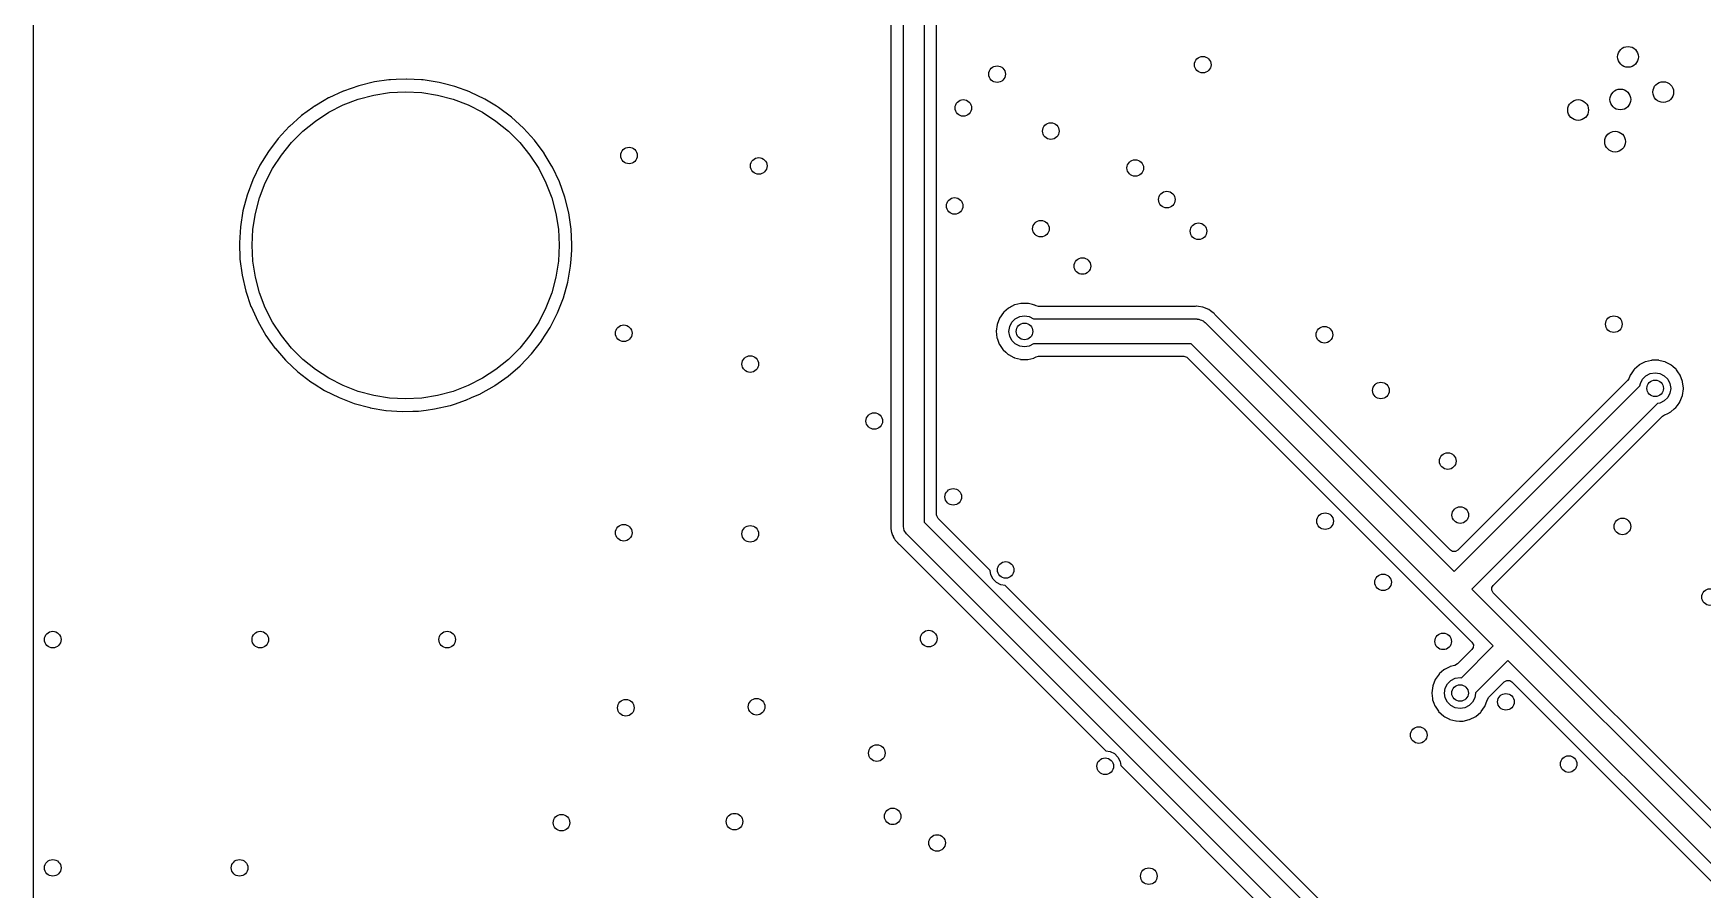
# Model space of a CAD drawing. Extents: x 4.14 to 7.68, y -5.31 to -1.77.
# Drawn here: x 4.135 to 5.718, y -4.154 to -3.342 of the extents above; entities that cross this region are included whole.
import ezdxf

# ---------------------------------------------------------------- set-up
doc = ezdxf.new("R2010")
doc.units = 0
doc.header["$MEASUREMENT"] = 0
doc.layers.add('BLACK', color=7, linetype='CONTINUOUS')

msp = doc.modelspace()

# ---------------------------------------------------------------- linework, layer by layer
at = {"layer": 'BLACK', "linetype": 'CONTINUOUS'}
for p, q in [((4.13522, -5.30864), (4.13522, -1.77797)), ((4.94833, -3.23224), (4.94833, -3.80941)), ((4.96016, -3.81), (4.96016, -3.23)), ((4.97984, -3.23408), (4.97984, -3.80592)), ((4.99167, -3.79897), (4.99167, -3.24103)), ((4.47242, -3.38647), (4.45864, -3.38841)), ((4.47378, -3.38628), (4.47242, -3.38647)), ((4.4739, -3.38627), (4.47378, -3.38628)), ((4.47378, -3.38628), (4.47378, -3.38628)), ((4.47909, -3.38605), (4.4739, -3.38627)), ((4.48917, -3.38563), (4.47909, -3.38605)), ((4.48929, -3.38562), (4.48917, -3.38563)), ((4.48917, -3.38563), (4.48917, -3.38563)), ((4.50335, -3.38641), (4.48929, -3.38562)), ((4.50455, -3.38647), (4.50335, -3.38641)), ((4.50467, -3.38648), (4.50455, -3.38647)), ((4.50455, -3.38647), (4.50455, -3.38647)), ((4.5199, -3.38884), (4.50467, -3.38648)), ((4.42901, -3.39715), (4.41524, -3.40351)), ((4.42912, -3.3971), (4.42901, -3.39715)), ((4.44367, -3.39203), (4.42912, -3.3971)), ((4.44317, -3.40477), (4.4579, -3.40082)), ((4.45864, -3.38841), (4.44367, -3.39203)), ((4.4579, -3.40082), (4.47296, -3.39844)), ((4.47296, -3.39844), (4.48819, -3.39764)), ((4.48819, -3.39764), (4.50342, -3.39844)), ((4.50342, -3.39844), (4.51848, -3.40082)), ((4.51848, -3.40082), (4.5332, -3.40477)), ((4.52001, -3.38887), (4.5199, -3.38884)), ((4.52391, -3.38987), (4.52001, -3.38887)), ((4.52001, -3.38887), (4.52001, -3.38887)), ((4.53482, -3.39267), (4.52391, -3.38987)), ((4.53493, -3.39271), (4.53482, -3.39267)), ((4.54918, -3.3979), (4.53493, -3.39271)), ((4.53493, -3.39271), (4.53493, -3.39271)), ((4.5493, -3.39794), (4.54918, -3.3979)), ((4.54918, -3.3979), (4.54918, -3.3979)), ((4.56319, -3.4046), (4.5493, -3.39794)), ((4.40025, -3.41251), (4.38948, -3.42034)), ((4.40184, -3.41136), (4.40025, -3.41251)), ((4.40195, -3.4113), (4.40184, -3.41136)), ((4.41086, -3.40607), (4.40195, -3.4113)), ((4.40195, -3.4113), (4.40195, -3.4113)), ((4.40257, -3.42546), (4.41535, -3.41715)), ((4.41513, -3.40356), (4.41086, -3.40607)), ((4.41524, -3.40351), (4.41513, -3.40356)), ((4.41524, -3.40351), (4.41524, -3.40351)), ((4.41535, -3.41715), (4.42894, -3.41023)), ((4.42894, -3.41023), (4.44317, -3.40477)), ((4.5332, -3.40477), (4.54744, -3.41023)), ((4.54744, -3.41023), (4.56102, -3.41715)), ((4.56102, -3.41715), (4.57381, -3.42546)), ((4.56329, -3.40466), (4.56319, -3.4046)), ((4.57425, -3.4113), (4.56329, -3.40466)), ((4.56329, -3.40466), (4.56329, -3.40466)), ((4.57637, -3.41258), (4.57425, -3.4113)), ((4.5887, -3.4218), (4.57637, -3.41258)), ((4.37786, -3.43064), (4.36739, -3.44195)), ((4.37795, -3.43056), (4.37786, -3.43064)), ((4.38929, -3.42049), (4.37795, -3.43056)), ((4.38938, -3.42041), (4.38929, -3.42049)), ((4.38929, -3.42049), (4.38929, -3.42049)), ((4.38948, -3.42034), (4.38938, -3.42041)), ((4.38948, -3.42034), (4.38948, -3.42034)), ((4.39072, -3.43505), (4.40257, -3.42546)), ((4.57381, -3.42546), (4.58566, -3.43505)), ((4.60008, -3.43219), (4.5887, -3.4218)), ((4.61039, -3.44364), (4.60008, -3.43219)), ((4.36739, -3.44195), (4.35808, -3.45422)), ((4.37034, -3.45768), (4.37994, -3.44584)), ((4.37994, -3.44584), (4.39072, -3.43505)), ((4.58566, -3.43505), (4.59644, -3.44584)), ((4.59644, -3.44584), (4.60604, -3.45768)), ((4.61953, -3.45604), (4.61039, -3.44364)), ((4.35808, -3.45422), (4.35, -3.46734)), ((4.36204, -3.47047), (4.37034, -3.45768)), ((4.60604, -3.45768), (4.61434, -3.47047)), ((4.61959, -3.45615), (4.61953, -3.45604)), ((4.62627, -3.46734), (4.61959, -3.45615)), ((4.34325, -3.48119), (4.33788, -3.49563)), ((4.35, -3.46734), (4.34325, -3.48119)), ((4.35511, -3.48406), (4.36204, -3.47047)), ((4.61434, -3.47047), (4.62126, -3.48406)), ((4.62742, -3.46928), (4.62627, -3.46734)), ((4.63398, -3.48322), (4.62742, -3.46928)), ((4.33788, -3.49563), (4.33394, -3.51052)), ((4.34965, -3.49829), (4.35511, -3.48406)), ((4.62126, -3.48406), (4.62673, -3.49829)), ((4.63915, -3.49773), (4.63398, -3.48322)), ((4.64288, -3.51268), (4.63915, -3.49773)), ((4.33394, -3.51052), (4.33148, -3.52573)), ((4.34332, -3.52808), (4.3457, -3.51302)), ((4.3457, -3.51302), (4.34965, -3.49829)), ((4.62673, -3.49829), (4.63068, -3.51302)), ((4.63068, -3.51302), (4.63306, -3.52808)), ((4.64513, -3.52792), (4.64288, -3.51268)), ((4.33148, -3.52573), (4.33051, -3.54111)), ((4.34252, -3.54331), (4.34332, -3.52808)), ((4.63306, -3.52808), (4.63386, -3.54331)), ((4.64513, -3.52804), (4.64513, -3.52792)), ((4.64584, -3.54248), (4.64513, -3.52804)), ((4.33051, -3.54111), (4.33105, -3.5565)), ((4.34332, -3.55853), (4.34252, -3.54331)), ((4.63386, -3.54331), (4.63306, -3.55853)), ((4.64582, -3.54771), (4.64588, -3.54331)), ((4.64588, -3.54331), (4.64584, -3.54248)), ((4.33105, -3.5565), (4.33309, -3.57177)), ((4.3457, -3.57359), (4.34332, -3.55853)), ((4.63306, -3.55853), (4.63068, -3.57359)), ((4.64464, -3.56307), (4.64514, -3.5565)), ((4.64514, -3.5565), (4.64581, -3.54779)), ((4.64581, -3.54779), (4.64582, -3.54771)), ((4.64581, -3.54779), (4.64581, -3.54779)), ((4.33309, -3.57177), (4.33661, -3.58677)), ((4.34965, -3.58832), (4.3457, -3.57359)), ((4.63068, -3.57359), (4.62673, -3.58832)), ((4.64196, -3.57824), (4.64464, -3.56307)), ((4.33661, -3.58677), (4.33665, -3.58689)), ((4.33665, -3.58689), (4.33665, -3.58689)), ((4.33665, -3.58689), (4.34153, -3.60124)), ((4.35511, -3.60256), (4.34965, -3.58832)), ((4.62673, -3.58832), (4.62126, -3.60256)), ((4.63782, -3.59308), (4.64196, -3.57824)), ((4.34153, -3.60124), (4.34153, -3.60124)), ((4.34153, -3.60124), (4.34157, -3.60136)), ((4.34157, -3.60136), (4.34794, -3.61539)), ((4.36204, -3.61614), (4.35511, -3.60256)), ((4.62126, -3.60256), (4.61434, -3.61614)), ((4.6253, -3.6212), (4.63225, -3.60745)), ((4.63225, -3.60745), (4.63782, -3.59308)), ((5.05509, -3.60707), (5.05139, -3.61234)), ((5.05532, -3.60688), (5.05509, -3.60707)), ((5.05972, -3.60304), (5.05532, -3.60688)), ((5.05532, -3.60688), (5.05532, -3.60688)), ((5.05994, -3.60284), (5.05972, -3.60304)), ((5.05972, -3.60304), (5.05972, -3.60304)), ((5.06164, -3.60197), (5.05994, -3.60284)), ((5.06282, -3.60136), (5.06164, -3.60197)), ((5.06566, -3.59989), (5.06282, -3.60136)), ((5.06595, -3.59982), (5.06566, -3.59989)), ((5.07163, -3.59846), (5.06595, -3.59982)), ((5.06595, -3.59982), (5.06595, -3.59982)), ((5.07192, -3.59839), (5.07163, -3.59846)), ((5.07163, -3.59846), (5.07163, -3.59846)), ((5.07538, -3.59841), (5.07192, -3.59839)), ((5.07806, -3.59842), (5.07538, -3.59841)), ((5.07836, -3.59842), (5.07806, -3.59842)), ((5.07806, -3.59842), (5.07806, -3.59842)), ((5.07865, -3.59849), (5.07836, -3.59842)), ((5.08259, -3.59948), (5.07865, -3.59849)), ((5.07865, -3.59849), (5.07865, -3.59849)), ((5.0846, -3.59999), (5.08259, -3.59948)), ((5.08486, -3.60013), (5.0846, -3.59999)), ((5.08487, -3.60013), (5.08486, -3.60013)), ((5.0861, -3.60078), (5.08487, -3.60013)), ((5.08842, -3.60136), (5.0861, -3.60078)), ((5.23613, -3.60136), (5.08842, -3.60136)), ((5.23677, -3.60132), (5.23613, -3.60136)), ((5.23768, -3.6012), (5.23677, -3.60132)), ((5.238, -3.60115), (5.23768, -3.6012)), ((5.24013, -3.60143), (5.238, -3.60115)), ((5.24417, -3.60197), (5.24013, -3.60143)), ((5.24992, -3.60435), (5.24417, -3.60197)), ((5.25154, -3.60559), (5.24992, -3.60435)), ((5.25379, -3.60732), (5.25154, -3.60559)), ((5.25486, -3.60814), (5.25379, -3.60732)), ((5.25506, -3.6084), (5.25486, -3.60814)), ((5.25562, -3.60912), (5.25506, -3.6084)), ((4.34794, -3.61539), (4.35564, -3.62873)), ((4.37034, -3.62893), (4.36204, -3.61614)), ((4.61434, -3.61614), (4.60604, -3.62893)), ((4.61711, -3.6341), (4.62523, -3.6213)), ((4.62523, -3.6213), (4.6253, -3.6212)), ((4.62523, -3.6213), (4.62523, -3.6213)), ((5.04905, -3.61834), (5.04821, -3.62472)), ((5.05139, -3.61234), (5.04905, -3.61834)), ((5.06024, -3.625), (5.06096, -3.62044)), ((5.06096, -3.62044), (5.06306, -3.61632)), ((5.06306, -3.61632), (5.06632, -3.61306)), ((5.06632, -3.61306), (5.07044, -3.61096)), ((5.07044, -3.61096), (5.075, -3.61024)), ((5.075, -3.61024), (5.07956, -3.61096)), ((5.07956, -3.61096), (5.08368, -3.61306)), ((5.08368, -3.61306), (5.08381, -3.61319)), ((5.08381, -3.61319), (5.238, -3.61319)), ((5.238, -3.61319), (5.2384, -3.61323)), ((5.2384, -3.61323), (5.23858, -3.6132)), ((5.23858, -3.6132), (5.23888, -3.61328)), ((5.23888, -3.61328), (5.24029, -3.61341)), ((5.24029, -3.61341), (5.24151, -3.6139)), ((5.24151, -3.6139), (5.24279, -3.6142)), ((5.24279, -3.6142), (5.2435, -3.61469)), ((5.2435, -3.61469), (5.24431, -3.61502)), ((5.24431, -3.61502), (5.24527, -3.61591)), ((5.24527, -3.61591), (5.24635, -3.61665)), ((5.24635, -3.61665), (5.4825, -3.8528)), ((5.25604, -3.60961), (5.25562, -3.60912)), ((5.47899, -3.83256), (5.25604, -3.60961)), ((4.35564, -3.62873), (4.35571, -3.62883)), ((4.35571, -3.62883), (4.35571, -3.62883)), ((4.35571, -3.62883), (4.35956, -3.6342)), ((4.35956, -3.6342), (4.36461, -3.64126)), ((4.37994, -3.64078), (4.37034, -3.62893)), ((4.60604, -3.62893), (4.59644, -3.64078)), ((4.60766, -3.64621), (4.61697, -3.6343)), ((4.61697, -3.6343), (4.61704, -3.6342)), ((4.61697, -3.6343), (4.61697, -3.6343)), ((4.61704, -3.6342), (4.61711, -3.6341)), ((4.61711, -3.6341), (4.61711, -3.6341)), ((5.04821, -3.62472), (5.04892, -3.63112)), ((5.04892, -3.63112), (5.04902, -3.6314)), ((5.04902, -3.6314), (5.04902, -3.6314)), ((5.04902, -3.6314), (5.05005, -3.6342)), ((5.05005, -3.6342), (5.05113, -3.63716)), ((5.05113, -3.63716), (5.0513, -3.63741)), ((5.0513, -3.63741), (5.0513, -3.63741)), ((5.0513, -3.63741), (5.05455, -3.64226)), ((5.06096, -3.62956), (5.06024, -3.625)), ((5.06306, -3.63368), (5.06096, -3.62956)), ((5.06632, -3.63694), (5.06306, -3.63368)), ((5.07044, -3.63904), (5.06632, -3.63694)), ((5.075, -3.63976), (5.07044, -3.63904)), ((5.07956, -3.63904), (5.075, -3.63976)), ((5.08368, -3.63694), (5.07956, -3.63904)), ((5.08381, -3.63681), (5.08368, -3.63694)), ((5.23311, -3.63681), (5.08381, -3.63681)), ((5.51954, -3.92324), (5.23311, -3.63681)), ((4.36461, -3.64126), (4.36469, -3.64135)), ((4.36469, -3.64135), (4.36469, -3.64135)), ((4.36469, -3.64135), (4.37415, -3.65215)), ((4.37415, -3.65215), (4.37476, -3.65285)), ((4.37476, -3.65285), (4.38599, -3.66339)), ((4.39072, -3.65156), (4.37994, -3.64078)), ((4.40257, -3.66116), (4.39072, -3.65156)), ((4.58566, -3.65156), (4.57381, -3.66116)), ((4.59644, -3.64078), (4.58566, -3.65156)), ((4.59702, -3.65741), (4.60748, -3.64643)), ((4.60748, -3.64643), (4.60756, -3.64634)), ((4.60756, -3.64634), (4.60766, -3.64621)), ((5.05455, -3.64226), (5.05455, -3.64226)), ((5.05455, -3.64226), (5.05472, -3.6425)), ((5.05472, -3.6425), (5.05727, -3.64482)), ((5.05727, -3.64482), (5.05904, -3.64643)), ((5.05904, -3.64643), (5.05948, -3.64684)), ((5.05948, -3.64684), (5.05974, -3.64698)), ((5.05974, -3.64698), (5.06488, -3.64977)), ((5.06488, -3.64977), (5.06488, -3.64977)), ((5.06488, -3.64977), (5.06514, -3.64991)), ((5.06514, -3.64991), (5.06543, -3.64998)), ((5.06543, -3.64998), (5.07107, -3.65147)), ((5.07107, -3.65147), (5.07107, -3.65147)), ((5.07107, -3.65147), (5.07136, -3.65154)), ((5.07136, -3.65154), (5.07464, -3.65159)), ((5.07464, -3.65159), (5.0775, -3.65164)), ((5.0775, -3.65164), (5.0775, -3.65164)), ((5.0775, -3.65164), (5.0778, -3.65164)), ((5.0778, -3.65164), (5.07809, -3.65158)), ((5.07809, -3.65158), (5.08378, -3.65027)), ((5.07809, -3.65158), (5.07809, -3.65158)), ((5.08378, -3.65027), (5.08407, -3.65021)), ((5.08407, -3.65021), (5.08613, -3.64917)), ((5.08613, -3.64917), (5.08836, -3.64864)), ((5.08836, -3.64864), (5.22615, -3.64864)), ((5.22615, -3.64864), (5.22883, -3.64943)), ((5.22883, -3.64943), (5.22966, -3.65009)), ((5.22966, -3.65009), (5.46517, -3.88561)), ((5.66366, -3.65389), (5.65794, -3.65684)), ((5.66395, -3.65382), (5.66366, -3.65389)), ((5.66963, -3.65246), (5.66395, -3.65382)), ((5.66395, -3.65382), (5.66395, -3.65382)), ((5.66992, -3.65239), (5.66963, -3.65246)), ((5.66963, -3.65246), (5.66963, -3.65246)), ((5.67338, -3.65241), (5.66992, -3.65239)), ((5.67606, -3.65242), (5.67338, -3.65241)), ((5.67636, -3.65242), (5.67606, -3.65242)), ((5.67606, -3.65242), (5.67606, -3.65242)), ((5.67665, -3.65249), (5.67636, -3.65242)), ((5.68059, -3.65348), (5.67665, -3.65249)), ((5.67665, -3.65249), (5.67665, -3.65249)), ((5.6826, -3.65399), (5.68059, -3.65348)), ((5.68286, -3.65413), (5.6826, -3.65399)), ((5.68803, -3.65686), (5.68286, -3.65413)), ((5.68286, -3.65413), (5.68286, -3.65413)), ((4.38599, -3.66339), (4.39819, -3.67279)), ((4.41535, -3.66946), (4.40257, -3.66116)), ((4.42894, -3.67638), (4.41535, -3.66946)), ((4.56102, -3.66946), (4.54744, -3.67638)), ((4.57381, -3.66116), (4.56102, -3.66946)), ((4.57268, -3.67645), (4.58527, -3.66757)), ((4.58527, -3.66757), (4.59694, -3.6575)), ((4.59694, -3.6575), (4.59702, -3.65741)), ((4.59702, -3.65741), (4.59702, -3.65741)), ((5.64684, -3.67172), (5.48601, -3.83256)), ((5.64796, -3.67002), (5.64684, -3.67172)), ((5.64928, -3.66662), (5.64796, -3.67002)), ((5.64939, -3.66634), (5.64928, -3.66662)), ((5.64956, -3.66609), (5.64939, -3.66634)), ((5.65292, -3.66132), (5.64956, -3.66609)), ((5.65309, -3.66107), (5.65292, -3.66132)), ((5.65332, -3.66088), (5.65309, -3.66107)), ((5.65772, -3.65704), (5.65332, -3.66088)), ((5.65332, -3.66088), (5.65332, -3.66088)), ((5.65794, -3.65684), (5.65772, -3.65704)), ((5.65772, -3.65704), (5.65772, -3.65704)), ((5.65896, -3.67444), (5.66106, -3.67032)), ((5.66106, -3.67032), (5.66432, -3.66706)), ((5.66432, -3.66706), (5.66844, -3.66496)), ((5.66844, -3.66496), (5.673, -3.66424)), ((5.673, -3.66424), (5.67756, -3.66496)), ((5.67756, -3.66496), (5.68168, -3.66706)), ((5.68168, -3.66706), (5.68494, -3.67032)), ((5.68494, -3.67032), (5.68704, -3.67444)), ((5.68829, -3.657), (5.68803, -3.65686)), ((5.68984, -3.65839), (5.68829, -3.657)), ((5.69228, -3.66056), (5.68984, -3.65839)), ((5.6931, -3.66128), (5.69228, -3.66056)), ((5.69326, -3.66153), (5.6931, -3.66128)), ((5.69449, -3.66331), (5.69326, -3.66153)), ((5.69326, -3.66153), (5.69326, -3.66153)), ((5.69674, -3.66659), (5.69449, -3.66331)), ((5.69902, -3.67261), (5.69674, -3.66659)), ((4.39819, -3.67279), (4.3983, -3.67286)), ((4.3983, -3.67286), (4.3983, -3.67286)), ((4.3983, -3.67286), (4.40146, -3.67484)), ((4.40146, -3.67484), (4.41126, -3.68096)), ((4.41126, -3.68096), (4.42506, -3.68781)), ((4.42506, -3.68781), (4.43946, -3.69328)), ((4.44317, -3.68185), (4.42894, -3.67638)), ((4.4579, -3.68579), (4.44317, -3.68185)), ((4.47296, -3.68818), (4.4579, -3.68579)), ((4.51848, -3.68579), (4.50342, -3.68818)), ((4.5332, -3.68185), (4.51848, -3.68579)), ((4.54744, -3.67638), (4.5332, -3.68185)), ((4.54521, -3.69033), (4.55077, -3.68785)), ((4.55077, -3.68785), (4.55918, -3.68411)), ((4.55918, -3.68411), (4.55929, -3.68406)), ((4.55918, -3.68411), (4.55918, -3.68411)), ((4.55929, -3.68406), (4.55955, -3.68391)), ((4.55955, -3.68391), (4.57258, -3.67651)), ((4.57258, -3.67651), (4.57268, -3.67645)), ((4.57258, -3.67651), (4.57258, -3.67651)), ((5.4825, -3.8528), (5.6586, -3.6767)), ((5.6586, -3.6767), (5.65896, -3.67444)), ((5.68494, -3.68768), (5.68168, -3.69094)), ((5.68704, -3.68356), (5.68494, -3.68768)), ((5.68704, -3.67444), (5.68776, -3.679)), ((5.68776, -3.679), (5.68704, -3.68356)), ((5.69648, -3.69191), (5.69888, -3.68593)), ((5.69888, -3.68593), (5.69978, -3.67956)), ((5.69905, -3.67291), (5.69902, -3.67261)), ((5.69976, -3.67874), (5.69905, -3.67291)), ((5.69979, -3.679), (5.69976, -3.67874)), ((5.69978, -3.67956), (5.69979, -3.679)), ((4.43946, -3.69328), (4.45433, -3.69732)), ((4.45433, -3.69732), (4.45445, -3.69734)), ((4.45445, -3.69734), (4.45445, -3.69734)), ((4.45445, -3.69734), (4.4694, -3.69987)), ((4.4694, -3.69987), (4.4694, -3.69987)), ((4.4694, -3.69987), (4.46952, -3.69989)), ((4.46952, -3.69989), (4.46964, -3.6999)), ((4.46964, -3.6999), (4.46964, -3.6999)), ((4.46964, -3.6999), (4.48477, -3.70095)), ((4.48819, -3.68898), (4.47296, -3.68818)), ((4.48477, -3.70095), (4.48477, -3.70095)), ((4.48477, -3.70095), (4.48489, -3.70096)), ((4.48489, -3.70096), (4.49487, -3.70068)), ((4.50342, -3.68818), (4.48819, -3.68898)), ((4.49487, -3.70068), (4.50017, -3.70054)), ((4.50017, -3.70054), (4.50029, -3.70053)), ((4.50017, -3.70054), (4.50017, -3.70054)), ((4.50029, -3.70053), (4.50041, -3.70052)), ((4.50041, -3.70052), (4.50772, -3.69959)), ((4.50041, -3.70052), (4.50041, -3.70052)), ((4.50772, -3.69959), (4.51557, -3.6986)), ((4.51557, -3.6986), (4.51569, -3.69857)), ((4.51569, -3.69857), (4.53048, -3.69521)), ((4.51569, -3.69857), (4.51569, -3.69857)), ((4.53048, -3.69521), (4.53059, -3.69519)), ((4.53048, -3.69521), (4.53048, -3.69521)), ((4.53059, -3.69519), (4.5355, -3.69356)), ((4.5355, -3.69356), (4.5451, -3.69036)), ((4.5451, -3.69036), (4.54521, -3.69033)), ((4.5451, -3.69036), (4.5451, -3.69036)), ((5.6753, -3.6934), (5.4992, -3.8695)), ((5.67756, -3.69304), (5.6753, -3.6934)), ((5.68168, -3.69094), (5.67756, -3.69304)), ((5.68234, -3.70407), (5.68492, -3.70277)), ((5.68492, -3.70277), (5.68783, -3.70131)), ((5.68783, -3.70131), (5.69103, -3.69857)), ((5.69103, -3.69857), (5.69249, -3.69733)), ((5.69249, -3.69733), (5.69272, -3.69713)), ((5.69249, -3.69733), (5.69249, -3.69733)), ((5.69272, -3.69713), (5.69412, -3.69519)), ((5.69412, -3.69519), (5.6963, -3.69215)), ((5.6963, -3.69215), (5.69648, -3.69191)), ((5.6963, -3.69215), (5.6963, -3.69215)), ((5.51944, -3.86599), (5.68003, -3.70541)), ((5.68003, -3.70541), (5.68183, -3.70426)), ((5.68183, -3.70426), (5.68207, -3.70421)), ((5.68207, -3.70421), (5.68234, -3.70407)), ((5.68234, -3.70407), (5.68234, -3.70407)), ((4.94832, -3.80962), (4.94822, -3.81206)), ((4.94822, -3.81206), (4.9483, -3.81239)), ((4.9483, -3.81239), (4.94861, -3.81373)), ((4.94833, -3.80941), (4.94832, -3.80962)), ((4.94861, -3.81373), (4.9487, -3.81419)), ((4.9487, -3.81419), (4.94893, -3.81588)), ((4.96091, -3.81377), (4.96016, -3.81)), ((4.96304, -3.81696), (4.96091, -3.81377)), ((4.97984, -3.80592), (5.65696, -4.48304)), ((4.99179, -3.80002), (4.99167, -3.79897)), ((4.99313, -3.80248), (4.99179, -3.80002)), ((5.04249, -3.85184), (4.99313, -3.80248)), ((4.94893, -3.81588), (4.94906, -3.81619)), ((4.94906, -3.81619), (4.94906, -3.81619)), ((4.94906, -3.81619), (4.94916, -3.81643)), ((4.94916, -3.81643), (4.94944, -3.81726)), ((4.94944, -3.81726), (4.94958, -3.81784)), ((4.94958, -3.81784), (4.94974, -3.81814)), ((4.94974, -3.81814), (4.94974, -3.81814)), ((4.94974, -3.81814), (4.9504, -3.81934)), ((4.9504, -3.81934), (4.95061, -3.81976)), ((4.95061, -3.81976), (4.95129, -3.82133)), ((4.95129, -3.82133), (4.95166, -3.82179)), ((4.95166, -3.82179), (4.95215, -3.82252)), ((4.95215, -3.82252), (4.95244, -3.82304)), ((4.95244, -3.82304), (4.95271, -3.82336)), ((4.95271, -3.82336), (4.95368, -3.82433)), ((4.95368, -3.82433), (4.95403, -3.82471)), ((4.95403, -3.82471), (4.95481, -3.82568)), ((4.95481, -3.82568), (4.95502, -3.82595)), ((4.95502, -3.82595), (4.9553, -3.82614)), ((4.9553, -3.82614), (4.9553, -3.82614)), ((4.9553, -3.82614), (4.95563, -3.82638)), ((4.95563, -3.82638), (4.95626, -3.82691)), ((4.95626, -3.82691), (5.15212, -4.02277)), ((5.64016, -4.49408), (4.96304, -3.81696)), ((5.48077, -3.8337), (5.47899, -3.83256)), ((5.48355, -3.8339), (5.48077, -3.8337)), ((5.48601, -3.83256), (5.48355, -3.8339)), ((5.04312, -3.85582), (5.04249, -3.85184)), ((5.04522, -3.85994), (5.04312, -3.85582)), ((5.04849, -3.8632), (5.04522, -3.85994)), ((5.0526, -3.8653), (5.04849, -3.8632)), ((5.05658, -3.86593), (5.0526, -3.8653)), ((5.53065, -4.34), (5.05658, -3.86593)), ((5.4992, -3.8695), (5.8818, -4.2521)), ((5.5181, -3.87055), (5.5183, -3.86777)), ((5.51944, -3.87301), (5.5181, -3.87055)), ((5.5183, -3.86777), (5.51944, -3.86599)), ((5.88795, -4.24151), (5.51944, -3.87301)), ((5.46517, -3.88561), (5.46546, -3.88593)), ((5.46546, -3.88593), (5.46554, -3.88601)), ((5.46554, -3.88601), (5.46573, -3.88627)), ((5.46573, -3.88627), (5.46599, -3.88646)), ((5.46599, -3.88646), (5.46607, -3.88654)), ((5.46607, -3.88654), (5.46639, -3.88683)), ((5.46639, -3.88683), (5.4993, -3.91973)), ((5.48933, -3.95345), (5.51954, -3.92324)), ((5.4993, -3.91973), (5.50064, -3.92218)), ((5.50044, -3.92497), (5.4993, -3.92675)), ((5.50064, -3.92218), (5.50044, -3.92497)), ((5.48556, -3.94048), (5.48321, -3.9418)), ((5.4993, -3.92675), (5.48556, -3.94048)), ((5.53345, -3.93716), (5.50274, -3.96787)), ((5.86038, -4.26408), (5.53345, -3.93716)), ((5.46439, -3.95534), (5.46205, -3.96134)), ((5.46809, -3.95007), (5.46439, -3.95534)), ((5.46832, -3.94988), (5.46809, -3.95007)), ((5.47272, -3.94604), (5.46832, -3.94988)), ((5.46832, -3.94988), (5.46832, -3.94988)), ((5.47294, -3.94584), (5.47272, -3.94604)), ((5.47272, -3.94604), (5.47272, -3.94604)), ((5.47321, -3.94571), (5.47294, -3.94584)), ((5.4784, -3.94303), (5.47321, -3.94571)), ((5.47606, -3.95932), (5.47932, -3.95606)), ((5.47866, -3.94289), (5.4784, -3.94303)), ((5.4784, -3.94303), (5.4784, -3.94303)), ((5.48321, -3.9418), (5.47866, -3.94289)), ((5.47932, -3.95606), (5.48344, -3.95396)), ((5.48344, -3.95396), (5.488, -3.95324)), ((5.488, -3.95324), (5.48933, -3.95345)), ((5.52995, -3.9574), (5.5324, -3.95606)), ((5.5324, -3.95606), (5.53519, -3.95626)), ((5.53519, -3.95626), (5.53696, -3.9574)), ((5.46205, -3.96134), (5.46121, -3.96772)), ((5.46121, -3.96772), (5.46124, -3.96802)), ((5.46124, -3.96802), (5.46182, -3.97322)), ((5.47324, -3.968), (5.47396, -3.96344)), ((5.47396, -3.97256), (5.47324, -3.968)), ((5.47396, -3.96344), (5.47606, -3.95932)), ((5.47606, -3.97668), (5.47396, -3.97256)), ((5.50204, -3.97256), (5.49994, -3.97668)), ((5.50276, -3.968), (5.50204, -3.97256)), ((5.50274, -3.96787), (5.50276, -3.968)), ((5.51411, -3.97438), (5.51504, -3.97232)), ((5.51504, -3.97232), (5.51529, -3.97205)), ((5.51529, -3.97205), (5.51946, -3.96789)), ((5.51946, -3.96789), (5.51955, -3.9677)), ((5.51955, -3.9677), (5.52282, -3.96443)), ((5.52282, -3.96443), (5.523, -3.96434)), ((5.523, -3.96434), (5.52995, -3.9574)), ((5.53696, -3.9574), (5.81856, -4.239)), ((5.46182, -3.97322), (5.46192, -3.97412)), ((5.46192, -3.97412), (5.46202, -3.9744)), ((5.46202, -3.9744), (5.46202, -3.9744)), ((5.46202, -3.9744), (5.46322, -3.97768)), ((5.46322, -3.97768), (5.46413, -3.98016)), ((5.46413, -3.98016), (5.4643, -3.98041)), ((5.4643, -3.98041), (5.4643, -3.98041)), ((5.4643, -3.98041), (5.46755, -3.98526)), ((5.46755, -3.98526), (5.46755, -3.98526)), ((5.46755, -3.98526), (5.46772, -3.9855)), ((5.46772, -3.9855), (5.47248, -3.98984)), ((5.47932, -3.97994), (5.47606, -3.97668)), ((5.48344, -3.98204), (5.47932, -3.97994)), ((5.488, -3.98276), (5.48344, -3.98204)), ((5.49256, -3.98204), (5.488, -3.98276)), ((5.49668, -3.97994), (5.49256, -3.98204)), ((5.49994, -3.97668), (5.49668, -3.97994)), ((5.50283, -3.99031), (5.50772, -3.98613)), ((5.50772, -3.98613), (5.50817, -3.9855)), ((5.50817, -3.9855), (5.5113, -3.98115)), ((5.5113, -3.98115), (5.51148, -3.98091)), ((5.5113, -3.98115), (5.5113, -3.98115)), ((5.51148, -3.98091), (5.51388, -3.97493)), ((5.51388, -3.97493), (5.51392, -3.97464)), ((5.51392, -3.97464), (5.514, -3.97435)), ((5.514, -3.97435), (5.51411, -3.97438)), ((5.47248, -3.98984), (5.47361, -3.99045)), ((5.47361, -3.99045), (5.47788, -3.99277)), ((5.47788, -3.99277), (5.47788, -3.99277)), ((5.47788, -3.99277), (5.47814, -3.99291)), ((5.47814, -3.99291), (5.47843, -3.99298)), ((5.47843, -3.99298), (5.48407, -3.99447)), ((5.48407, -3.99447), (5.48407, -3.99447)), ((5.48407, -3.99447), (5.48436, -3.99454)), ((5.48436, -3.99454), (5.48764, -3.99459)), ((5.48764, -3.99459), (5.4905, -3.99464)), ((5.4905, -3.99464), (5.4905, -3.99464)), ((5.4905, -3.99464), (5.4908, -3.99464)), ((5.4908, -3.99464), (5.49109, -3.99458)), ((5.49109, -3.99458), (5.49678, -3.99327)), ((5.49109, -3.99458), (5.49109, -3.99458)), ((5.49678, -3.99327), (5.49707, -3.99321)), ((5.49707, -3.99321), (5.50283, -3.99031)), ((5.15212, -4.02277), (5.1561, -4.0234)), ((5.1561, -4.0234), (5.16021, -4.0255)), ((5.16021, -4.0255), (5.16348, -4.02876)), ((5.16348, -4.02876), (5.16558, -4.03288)), ((5.16558, -4.03288), (5.16621, -4.03686)), ((5.16621, -4.03686), (5.41393, -4.28458))]:
    msp.add_line(p, q, dxfattribs=at)
at = {"layer": 'BLACK'}
for centre, radius in [((5.64729, -3.36458), 0.00984), ((5.244, -3.372), 0.00787), ((5.049, -3.381), 0.00787), ((5.64, -3.405), 0.00984), ((5.6807, -3.39798), 0.00984), ((5.017, -3.413), 0.00787), ((5.6, -3.415), 0.00984), ((5.1, -3.435), 0.00787), ((4.7, -3.45813), 0.00787), ((5.635, -3.445), 0.00984), ((4.823, -3.468), 0.00787), ((5.18, -3.47), 0.00787), ((5.21, -3.5), 0.00787), ((5.00878, -3.50601), 0.00787), ((5.09055, -3.52756), 0.00787), ((5.24, -3.53), 0.00787), ((5.12992, -3.56299), 0.00787), ((4.695, -3.62677), 0.00787), ((5.075, -3.625), 0.00787), ((5.35939, -3.62816), 0.00787), ((5.63386, -3.61811), 0.00787), ((4.815, -3.656), 0.00787), ((5.673, -3.679), 0.00787), ((5.41295, -3.68105), 0.00787), ((4.93254, -3.71), 0.00787), ((5.47638, -3.74803), 0.00787), ((5.00746, -3.78195), 0.00787), ((5.36, -3.805), 0.00787), ((5.48819, -3.79921), 0.00787), ((4.695, -3.816), 0.00787), ((4.815, -3.817), 0.00787), ((5.642, -3.81), 0.00787), ((5.05717, -3.85126), 0.00787), ((5.415, -3.863), 0.00787), ((5.725, -3.877), 0.00787), ((4.15354, -3.91732), 0.00787), ((4.35039, -3.91732), 0.00787), ((4.52756, -3.91732), 0.00787), ((4.98422, -3.91638), 0.00787), ((5.472, -3.91901), 0.00787), ((5.488, -3.968), 0.00787), ((5.5315, -3.97638), 0.00787), ((4.697, -3.982), 0.00787), ((4.821, -3.981), 0.00787), ((5.44882, -4.00787), 0.00787), ((4.935, -4.025), 0.00787), ((5.15154, -4.03744), 0.00787), ((5.591, -4.03543), 0.00787), ((4.636, -4.091), 0.00787), ((4.8, -4.09), 0.00787), ((4.95, -4.085), 0.00787), ((4.99213, -4.11024), 0.00787), ((4.15354, -4.13386), 0.00787), ((4.33071, -4.13386), 0.00787), ((5.19291, -4.14173), 0.00787)]:
    msp.add_circle(centre, radius, dxfattribs=at)

doc.saveas('drawing.dxf')
